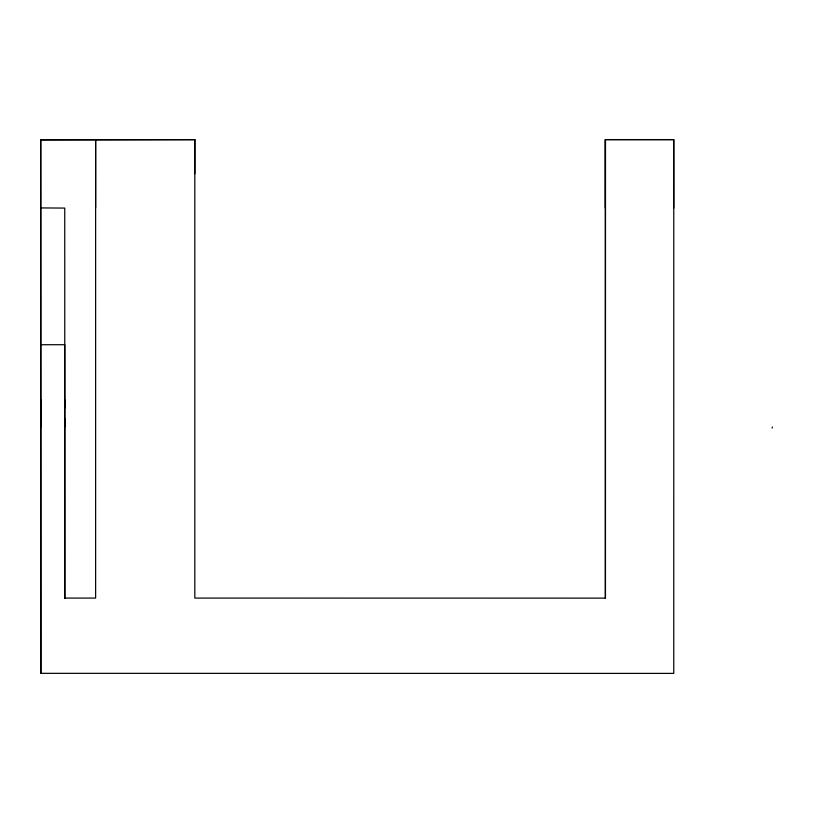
<?xml version="1.0" encoding="UTF-8"?>
<svg xmlns="http://www.w3.org/2000/svg" width="813" height="813" viewBox="0 0 813 813"><rect width="100%" height="100%" fill="white"/><g stroke="black" fill="none" stroke-linecap="round" stroke-linejoin="round"><path stroke-width="1.22" d="M605.319 598.094L605.319 139.602L673.774 139.602L673.764 673.398L40.853 673.337L40.802 139.826L194.785 139.694M64.786 426.967L64.786 418.634M64.776 408.156L64.786 399.823M194.815 173.728L194.815 139.602L40.65 139.846L40.853 673.388M40.833 426.967L40.823 399.823M605.319 208.047L605.319 139.612M772.137 428.085L772.35 427.008M40.843 207.925L64.755 208.077L64.786 598.541M40.853 344.722L64.745 344.722L64.816 598.083L95.629 598.083L95.629 139.602L95.609 207.843M673.733 208.077L673.723 139.633L605.502 139.623L605.461 598.124L194.815 598.083L194.815 139.602"/></g></svg>
